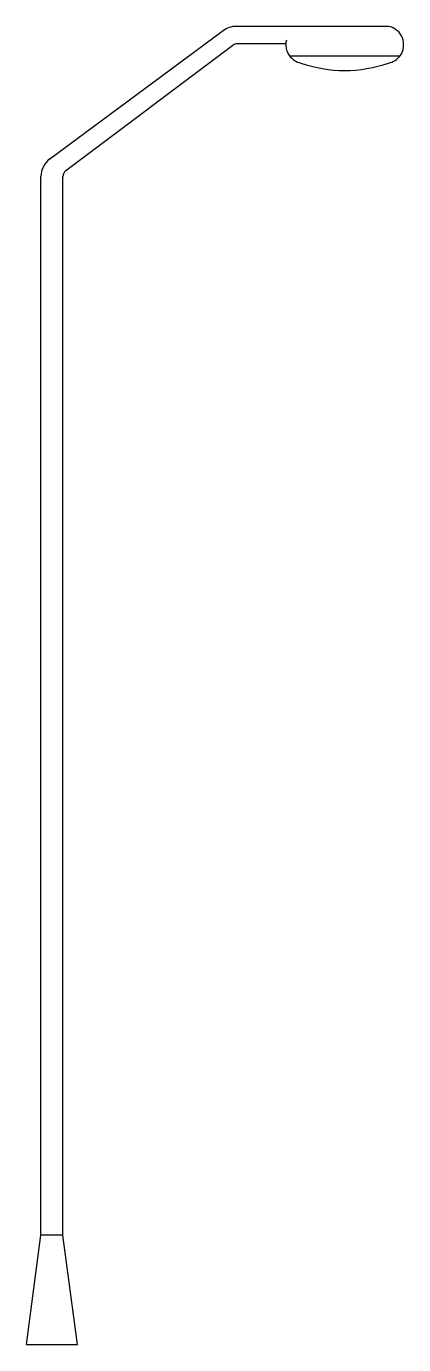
# Model space of a CAD drawing. Header units: millimetres. Extents: x -2881.8 to -2880.77, y 3728.56 to 3732.16.
import ezdxf

# ---------------------------------------------------------------- set-up
doc = ezdxf.new("R2010")
doc.units = ezdxf.units.MM
doc.header["$LTSCALE"] = 10
doc.layers.add('Ele_postes_luz', color=2, linetype='Continuous')

msp = doc.modelspace()

# ---------------------------------------------------------------- linework, layer by layer
at = {"layer": 'Ele_postes_luz'}
for p, q in [((-2880.8114, 3732.1633), (-2881.2281, 3732.1633)), ((-2881.7371, 3731.8013), (-2881.2638, 3732.1516)), ((-2881.6934, 3731.7693), (-2881.2371, 3732.1116)), ((-2881.0914, 3732.1156), (-2881.2251, 3732.1156)), ((-2881.0826, 3732.0833), (-2880.7802, 3732.0833)), ((-2881.7614, 3728.8622), (-2881.7614, 3731.7531)), ((-2881.7014, 3728.8622), (-2881.7014, 3731.7533)), ((-2881.8014, 3728.5633), (-2881.7614, 3728.8622)), ((-2881.7614, 3728.8633), (-2881.7014, 3728.8633)), ((-2881.6614, 3728.5633), (-2881.7014, 3728.8622)), ((-2881.8014, 3728.5633), (-2881.6614, 3728.5633))]:
    msp.add_line(p, q, dxfattribs=at)
at = {"layer": 'Ele_postes_luz', "color": 1}
msp.add_lwpolyline([(-2880.8114, 3732.0633, 0.188275), (-2880.7802, 3732.0833, 0.188275)], format="xyb", dxfattribs=at)
at = {"layer": 'Ele_postes_luz'}
for centre, radius, start, end in [((-2881.2281, 3732.1033), 0.06, 90, 126.5014), ((-2880.8214, 3732.1133), 0.051, 323.9601, 78.6901), ((-2881.0414, 3732.1133), 0.051, 166.0716, 216.0399), ((-2881.2251, 3732.0956), 0.02, 90, 126.8699), ((-2881.7014, 3731.7531), 0.06, 126.5014, 180), ((-2881.6814, 3731.7533), 0.02, 126.8699, 180)]:
    msp.add_arc(centre, radius, start, end, dxfattribs=at)
at = {"layer": 'Ele_postes_luz', "color": 1}
for centre, radius, start, end in [((-2881.0414, 3732.1133), 0.051, 216.0399, 258.6901), ((-2880.9314, 3732.4033), 0.3606, 250.56, 289.44)]:
    msp.add_arc(centre, radius, start, end, dxfattribs=at)

doc.saveas('drawing.dxf')
